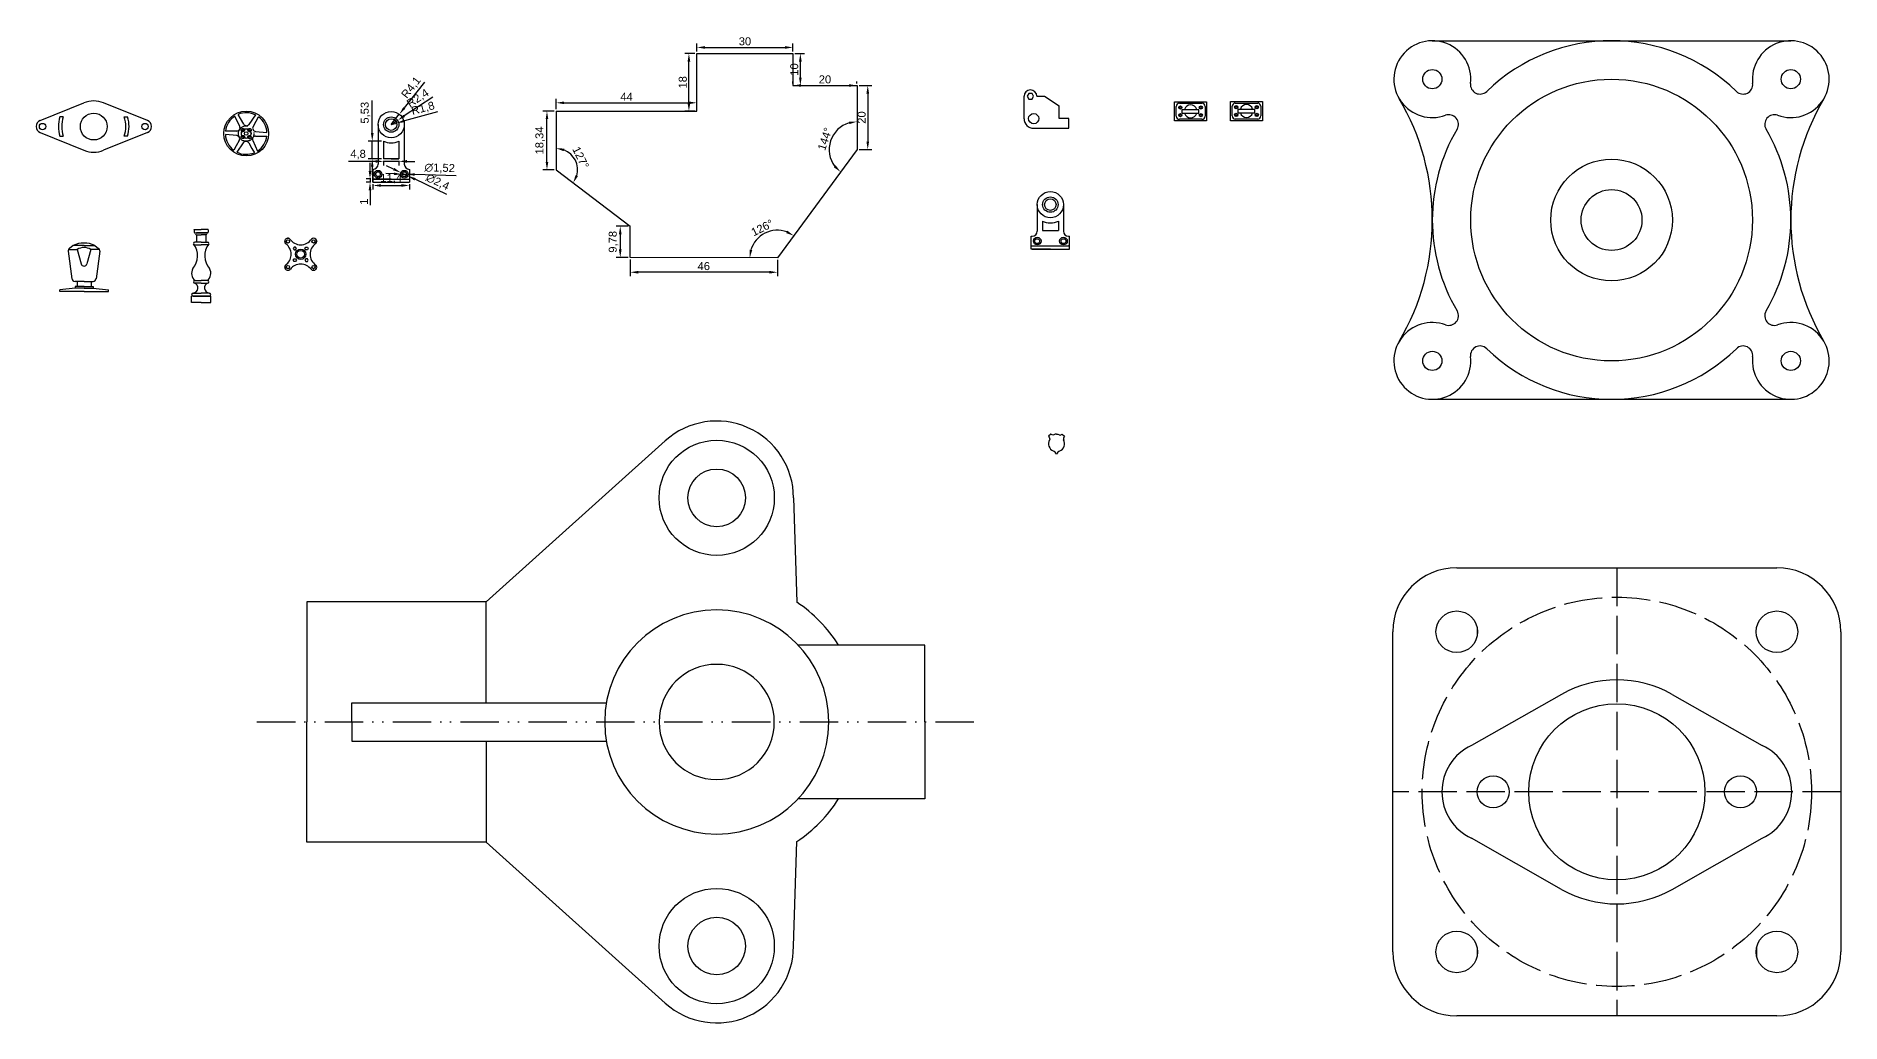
# Model space of a CAD drawing. Header units: millimetres. Extents: x 26815 to 55931, y 5808 to 11910.
# Drawn here: x 27399 to 27963, y 5944 to 6253 of the extents above; entities that cross this region are included whole.
import ezdxf

# ---------------------------------------------------------------- set-up
doc = ezdxf.new("R2010")
doc.units = ezdxf.units.MM
doc.linetypes.add('ACAD_ISO02W100', pattern=[15, 12, -3])
doc.linetypes.add('ACAD_ISO12W100', pattern=[21, 12, -3, 0, -3, 0, -3])
doc.styles.get("Standard").update_dxf_attribs({"font": 'arial.ttf'})
doc.dimstyles.new('ISO-25', dxfattribs={"dimtxt": 2.5, "dimasz": 2.5, "dimexe": 1.25, "dimexo": 0.625, "dimtad": 1, "dimtxsty": 'Standard', "dimcen": 2.5, "dimadec": 0, "dimazin": 0, "dimtfac": 1, "dimtmove": 0, "dimatfit": 3, "dimfxl": 1, "dimarcsym": 0})

# ---------------------------------------------------------------- blocks, each defined once
blk = doc.blocks.new('*D1')
at = {"color": 0, "lineweight": -2, "transparency": 16777216}
for p, q in [((27504.4, 6206.45), (27504.4, 6204.8)), ((27506.9, 6206.05), (27513.3, 6206.05)), ((27515.8, 6206.45), (27515.8, 6204.8))]:
    blk.add_line(p, q, dxfattribs=at)
at = {"color": 0, "transparency": 16777216}
for points in [[(27506.9, 6206.47), (27506.9, 6205.64), (27504.4, 6206.05)], [(27513.3, 6206.47), (27513.3, 6205.64), (27515.8, 6206.05)]]:
    blk.add_solid(points, dxfattribs=at)
at = {"layer": 'Defpoints', "color": 0, "transparency": 16777216}
for p in [(27504.4, 6207.08), (27515.8, 6207.08), (27515.8, 6206.05)]:
    blk.add_point(p, dxfattribs=at)
at = {"color": 0, "transparency": 16777216, "insert": (27510.1, 6208.18), "char_height": 2.5, "attachment_point": 5}
blk.add_mtext('11,4', dxfattribs=at)
blk = doc.blocks.new('*D2')
at = {"color": 0, "lineweight": -2, "transparency": 16777216}
for p, q in [((27520.5, 6238.29), (27514.19, 6230.27)), ((27510.1, 6225.08), (27512.64, 6228.3))]:
    blk.add_line(p, q, dxfattribs=at)
at = {"color": 0, "transparency": 16777216}
blk.add_solid([(27513.86, 6230.52), (27514.51, 6230.01), (27512.64, 6228.3)], dxfattribs=at)
at = {"layer": 'Defpoints', "color": 0, "transparency": 16777216}
for p in [(27510.1, 6225.08), (27512.64, 6228.3)]:
    blk.add_point(p, dxfattribs=at)
at = {"color": 0, "transparency": 16777216, "insert": (27516.44, 6236.58), "char_height": 2.5, "attachment_point": 5, "rotation": 51.8125}
blk.add_mtext('R4,1', dxfattribs=at)
blk = doc.blocks.new('*D3')
at = {"color": 0, "lineweight": -2, "transparency": 16777216}
for p, q in [((27523.1, 6233.68), (27514.19, 6227.78)), ((27510.1, 6225.08), (27512.11, 6226.4))]:
    blk.add_line(p, q, dxfattribs=at)
at = {"color": 0, "transparency": 16777216}
blk.add_solid([(27513.96, 6228.13), (27514.42, 6227.44), (27512.11, 6226.4)], dxfattribs=at)
at = {"layer": 'Defpoints', "color": 0, "transparency": 16777216}
for p in [(27510.1, 6225.08), (27512.11, 6226.4)]:
    blk.add_point(p, dxfattribs=at)
at = {"color": 0, "transparency": 16777216, "insert": (27518.51, 6233.2), "char_height": 2.5, "attachment_point": 5, "rotation": 33.5246}
blk.add_mtext('R2,4', dxfattribs=at)
blk = doc.blocks.new('*D4')
at = {"color": 0, "lineweight": -2, "transparency": 16777216}
for p, q in [((27510.1, 6225.08), (27511.84, 6225.55)), ((27524.57, 6229.04), (27514.25, 6226.21))]:
    blk.add_line(p, q, dxfattribs=at)
at = {"color": 0, "transparency": 16777216}
blk.add_solid([(27514.14, 6226.61), (27514.36, 6225.81), (27511.84, 6225.55)], dxfattribs=at)
at = {"layer": 'Defpoints', "color": 0, "transparency": 16777216}
for p in [(27510.1, 6225.08), (27511.84, 6225.55)]:
    blk.add_point(p, dxfattribs=at)
at = {"color": 0, "transparency": 16777216, "insert": (27520.06, 6230.01), "char_height": 2.5, "attachment_point": 5, "rotation": 15.3023}
blk.add_mtext('R1,8', dxfattribs=at)
blk = doc.blocks.new('*D5')
at = {"color": 0, "lineweight": -2, "transparency": 16777216}
for p, q in [((27510.94, 6209.68), (27508.45, 6209.76)), ((27513.44, 6209.6), (27514.96, 6209.55)), ((27530.39, 6209.06), (27517.46, 6209.47))]:
    blk.add_line(p, q, dxfattribs=at)
at = {"color": 0, "transparency": 16777216}
for points in [[(27510.96, 6210.1), (27510.93, 6209.27), (27513.44, 6209.6)], [(27517.47, 6209.89), (27517.45, 6209.06), (27514.96, 6209.55)]]:
    blk.add_solid(points, dxfattribs=at)
at = {"layer": 'Defpoints', "color": 0, "transparency": 16777216}
for p in [(27513.44, 6209.6), (27514.96, 6209.55)]:
    blk.add_point(p, dxfattribs=at)
at = {"color": 0, "transparency": 16777216, "insert": (27525.25, 6211.39), "char_height": 2.5, "attachment_point": 5, "rotation": 358.1522}
blk.add_mtext('∅1,52', dxfattribs=at)
blk = doc.blocks.new('*D6')
at = {"color": 0, "lineweight": -2, "transparency": 16777216}
for p, q in [((27510.86, 6211.17), (27508.6, 6212.24)), ((27513.12, 6210.09), (27515.29, 6209.06)), ((27527.48, 6203.25), (27517.54, 6207.99))]:
    blk.add_line(p, q, dxfattribs=at)
at = {"color": 0, "transparency": 16777216}
for points in [[(27511.04, 6211.55), (27510.68, 6210.79), (27513.12, 6210.09)], [(27517.72, 6208.36), (27517.36, 6207.61), (27515.29, 6209.06)]]:
    blk.add_solid(points, dxfattribs=at)
at = {"layer": 'Defpoints', "color": 0, "transparency": 16777216}
for p in [(27513.12, 6210.09), (27515.29, 6209.06)]:
    blk.add_point(p, dxfattribs=at)
at = {"color": 0, "transparency": 16777216, "insert": (27524.57, 6207.04), "char_height": 2.5, "attachment_point": 5, "rotation": 334.5288}
blk.add_mtext('∅2,4', dxfattribs=at)
blk = doc.blocks.new('*D8')
at = {"color": 0, "lineweight": -2, "transparency": 16777216}
for p, q in [((27503.78, 6208.08), (27502.24, 6208.08)), ((27503.49, 6210.58), (27503.49, 6213.08)), ((27503.49, 6208.08), (27503.49, 6207.08)), ((27503.78, 6207.08), (27502.24, 6207.08)), ((27503.49, 6204.58), (27503.49, 6199.91))]:
    blk.add_line(p, q, dxfattribs=at)
at = {"color": 0, "transparency": 16777216}
for points in [[(27503.07, 6210.58), (27503.9, 6210.58), (27503.49, 6208.08)], [(27503.07, 6204.58), (27503.9, 6204.58), (27503.49, 6207.08)]]:
    blk.add_solid(points, dxfattribs=at)
at = {"layer": 'Defpoints', "color": 0, "transparency": 16777216}
for p in [(27504.4, 6208.08), (27503.49, 6207.08), (27504.4, 6207.08)]:
    blk.add_point(p, dxfattribs=at)
at = {"color": 0, "transparency": 16777216, "insert": (27501.61, 6200.99), "char_height": 2.5, "attachment_point": 5, "rotation": 90}
blk.add_mtext('1', dxfattribs=at)
blk = doc.blocks.new('*D10')
at = {"color": 0, "lineweight": -2, "transparency": 16777216}
for p, q in [((27505.2, 6213.58), (27496.8, 6213.58)), ((27507.7, 6213.75), (27507.7, 6212.33)), ((27512.5, 6213.58), (27507.7, 6213.58)), ((27512.5, 6213.75), (27512.5, 6212.33)), ((27515, 6213.58), (27517.5, 6213.58))]:
    blk.add_line(p, q, dxfattribs=at)
at = {"color": 0, "transparency": 16777216}
for points in [[(27505.2, 6214), (27505.2, 6213.16), (27507.7, 6213.58)], [(27515, 6214), (27515, 6213.16), (27512.5, 6213.58)]]:
    blk.add_solid(points, dxfattribs=at)
at = {"layer": 'Defpoints', "color": 0, "transparency": 16777216}
for p in [(27507.7, 6214.38), (27507.7, 6213.58), (27512.5, 6214.38)]:
    blk.add_point(p, dxfattribs=at)
at = {"color": 0, "transparency": 16777216, "insert": (27499.75, 6215.71), "char_height": 2.5, "attachment_point": 5}
blk.add_mtext('4,8', dxfattribs=at)
blk = doc.blocks.new('*D11')
at = {"color": 0, "lineweight": -2, "transparency": 16777216}
for p, q in [((27504.18, 6222.41), (27504.18, 6232.65)), ((27507.08, 6219.91), (27502.93, 6219.91)), ((27504.18, 6214.38), (27504.18, 6219.91)), ((27507.08, 6214.38), (27502.93, 6214.38)), ((27504.18, 6211.88), (27504.18, 6209.38))]:
    blk.add_line(p, q, dxfattribs=at)
at = {"color": 0, "transparency": 16777216}
for points in [[(27503.77, 6222.41), (27504.6, 6222.41), (27504.18, 6219.91)], [(27503.77, 6211.88), (27504.6, 6211.88), (27504.18, 6214.38)]]:
    blk.add_solid(points, dxfattribs=at)
at = {"layer": 'Defpoints', "color": 0, "transparency": 16777216}
for p in [(27504.18, 6219.91), (27507.7, 6219.91), (27507.7, 6214.38)]:
    blk.add_point(p, dxfattribs=at)
at = {"color": 0, "transparency": 16777216, "insert": (27502.06, 6228.78), "char_height": 2.5, "attachment_point": 5, "rotation": 90}
blk.add_mtext('5,53', dxfattribs=at)
blk = doc.blocks.new('*D12')
at = {"color": 0, "lineweight": -2, "transparency": 16777216}
for p, q in [((27605.62, 6247.91), (27605.62, 6250.42)), ((27608.12, 6249.17), (27633.12, 6249.17)), ((27635.62, 6247.91), (27635.62, 6250.42))]:
    blk.add_line(p, q, dxfattribs=at)
at = {"color": 0, "transparency": 16777216}
for points in [[(27608.12, 6249.59), (27608.12, 6248.75), (27605.62, 6249.17)], [(27633.12, 6249.59), (27633.12, 6248.75), (27635.62, 6249.17)]]:
    blk.add_solid(points, dxfattribs=at)
at = {"layer": 'Defpoints', "color": 0, "transparency": 16777216}
for p in [(27605.62, 6247.28), (27635.62, 6249.17), (27635.62, 6247.28)]:
    blk.add_point(p, dxfattribs=at)
at = {"color": 0, "transparency": 16777216, "insert": (27620.62, 6251.07), "char_height": 2.5, "attachment_point": 5}
blk.add_mtext('30', dxfattribs=at)
blk = doc.blocks.new('*D13')
at = {"color": 0, "lineweight": -2, "transparency": 16777216}
for p, q in [((27605, 6247.28), (27601.86, 6247.28)), ((27603.11, 6231.78), (27603.11, 6244.78)), ((27605, 6229.28), (27601.86, 6229.28))]:
    blk.add_line(p, q, dxfattribs=at)
at = {"color": 0, "transparency": 16777216}
for points in [[(27602.7, 6244.78), (27603.53, 6244.78), (27603.11, 6247.28)], [(27602.7, 6231.78), (27603.53, 6231.78), (27603.11, 6229.28)]]:
    blk.add_solid(points, dxfattribs=at)
at = {"layer": 'Defpoints', "color": 0, "transparency": 16777216}
for p in [(27603.11, 6247.28), (27605.62, 6247.28), (27605.62, 6229.28)]:
    blk.add_point(p, dxfattribs=at)
at = {"color": 0, "transparency": 16777216, "insert": (27601.21, 6238.28), "char_height": 2.5, "attachment_point": 5, "rotation": 90}
blk.add_mtext('18', dxfattribs=at)
blk = doc.blocks.new('*D14')
at = {"color": 0, "lineweight": -2, "transparency": 16777216}
for p, q in [((27561.62, 6229.91), (27561.62, 6233.13)), ((27564.12, 6231.88), (27603.12, 6231.88)), ((27605.62, 6229.91), (27605.62, 6233.13))]:
    blk.add_line(p, q, dxfattribs=at)
at = {"color": 0, "transparency": 16777216}
for points in [[(27564.12, 6232.29), (27564.12, 6231.46), (27561.62, 6231.88)], [(27603.12, 6232.29), (27603.12, 6231.46), (27605.62, 6231.88)]]:
    blk.add_solid(points, dxfattribs=at)
at = {"layer": 'Defpoints', "color": 0, "transparency": 16777216}
for p in [(27605.62, 6231.88), (27561.62, 6229.28), (27605.62, 6229.28)]:
    blk.add_point(p, dxfattribs=at)
at = {"color": 0, "transparency": 16777216, "insert": (27583.62, 6233.75), "char_height": 2.5, "attachment_point": 5}
blk.add_mtext('44', dxfattribs=at)
blk = doc.blocks.new('*D15')
at = {"color": 0, "lineweight": -2, "transparency": 16777216}
for p, q in [((27561, 6229.28), (27557.51, 6229.28)), ((27558.76, 6213.44), (27558.76, 6226.78)), ((27561, 6210.94), (27557.51, 6210.94))]:
    blk.add_line(p, q, dxfattribs=at)
at = {"color": 0, "transparency": 16777216}
for points in [[(27558.35, 6226.78), (27559.18, 6226.78), (27558.76, 6229.28)], [(27558.35, 6213.44), (27559.18, 6213.44), (27558.76, 6210.94)]]:
    blk.add_solid(points, dxfattribs=at)
at = {"layer": 'Defpoints', "color": 0, "transparency": 16777216}
for p in [(27558.76, 6229.28), (27561.62, 6229.28), (27561.62, 6210.94)]:
    blk.add_point(p, dxfattribs=at)
at = {"color": 0, "transparency": 16777216, "insert": (27556.64, 6220.11), "char_height": 2.5, "attachment_point": 5, "rotation": 90}
blk.add_mtext('18,34', dxfattribs=at)
blk = doc.blocks.new('*D16')
at = {"color": 0, "lineweight": -2, "transparency": 16777216}
for p, q in [((27636.25, 6247.28), (27639.18, 6247.28)), ((27637.93, 6239.78), (27637.93, 6244.78)), ((27636.25, 6237.28), (27639.18, 6237.28))]:
    blk.add_line(p, q, dxfattribs=at)
at = {"color": 0, "transparency": 16777216}
for points in [[(27637.51, 6244.78), (27638.35, 6244.78), (27637.93, 6247.28)], [(27637.51, 6239.78), (27638.35, 6239.78), (27637.93, 6237.28)]]:
    blk.add_solid(points, dxfattribs=at)
at = {"layer": 'Defpoints', "color": 0, "transparency": 16777216}
for p in [(27635.62, 6247.28), (27637.93, 6247.28), (27635.62, 6237.28)]:
    blk.add_point(p, dxfattribs=at)
at = {"color": 0, "transparency": 16777216, "insert": (27636.03, 6242.28), "char_height": 2.5, "attachment_point": 5, "rotation": 90}
blk.add_mtext('10', dxfattribs=at)
blk = doc.blocks.new('*D17')
at = {"color": 0, "lineweight": -2, "transparency": 16777216}
for p, q in [((27656.25, 6237.28), (27660.23, 6237.28)), ((27658.98, 6234.78), (27658.98, 6219.78)), ((27656.25, 6217.28), (27660.23, 6217.28))]:
    blk.add_line(p, q, dxfattribs=at)
at = {"color": 0, "transparency": 16777216}
for points in [[(27658.56, 6234.78), (27659.39, 6234.78), (27658.98, 6237.28)], [(27658.56, 6219.78), (27659.39, 6219.78), (27658.98, 6217.28)]]:
    blk.add_solid(points, dxfattribs=at)
at = {"layer": 'Defpoints', "color": 0, "transparency": 16777216}
for p in [(27655.62, 6237.28), (27655.62, 6217.28), (27658.98, 6217.28)]:
    blk.add_point(p, dxfattribs=at)
at = {"color": 0, "transparency": 16777216, "insert": (27657.08, 6227.28), "char_height": 2.5, "attachment_point": 5, "rotation": 90}
blk.add_mtext('20', dxfattribs=at)
blk = doc.blocks.new('*D18')
at = {"color": 0, "lineweight": -2, "transparency": 16777216}
for p, q in [((27635.62, 6237.91), (27635.62, 6238.53)), ((27638.12, 6237.28), (27653.12, 6237.28)), ((27655.62, 6237.91), (27655.62, 6238.53))]:
    blk.add_line(p, q, dxfattribs=at)
at = {"color": 0, "transparency": 16777216}
for points in [[(27638.12, 6237.7), (27638.12, 6236.87), (27635.62, 6237.28)], [(27653.12, 6237.7), (27653.12, 6236.87), (27655.62, 6237.28)]]:
    blk.add_solid(points, dxfattribs=at)
at = {"layer": 'Defpoints', "color": 0, "transparency": 16777216}
for p in [(27635.62, 6237.28), (27655.62, 6237.28), (27655.62, 6237.28)]:
    blk.add_point(p, dxfattribs=at)
at = {"color": 0, "transparency": 16777216, "insert": (27645.62, 6239.18), "char_height": 2.5, "attachment_point": 5}
blk.add_mtext('20', dxfattribs=at)
blk = doc.blocks.new('*D19')
at = {"color": 0, "lineweight": -2, "transparency": 16777216}
for p, q in [((27584.12, 6193.34), (27580.41, 6193.34)), ((27581.66, 6190.84), (27581.66, 6186.06)), ((27584.12, 6183.56), (27580.41, 6183.56))]:
    blk.add_line(p, q, dxfattribs=at)
at = {"color": 0, "transparency": 16777216}
for points in [[(27581.25, 6190.84), (27582.08, 6190.84), (27581.66, 6193.34)], [(27581.25, 6186.06), (27582.08, 6186.06), (27581.66, 6183.56)]]:
    blk.add_solid(points, dxfattribs=at)
at = {"layer": 'Defpoints', "color": 0, "transparency": 16777216}
for p in [(27584.74, 6193.34), (27581.66, 6183.56), (27584.74, 6183.56)]:
    blk.add_point(p, dxfattribs=at)
at = {"color": 0, "transparency": 16777216, "insert": (27579.54, 6188.45), "char_height": 2.5, "attachment_point": 5, "rotation": 90}
blk.add_mtext('9,78', dxfattribs=at)
blk = doc.blocks.new('*D20')
at = {"color": 0, "lineweight": -2, "transparency": 16777216}
for p, q in [((27584.76, 6182.93), (27584.76, 6177.7)), ((27630.76, 6182.81), (27630.76, 6177.7)), ((27628.26, 6178.95), (27587.26, 6178.95))]:
    blk.add_line(p, q, dxfattribs=at)
at = {"color": 0, "transparency": 16777216}
for points in [[(27587.26, 6179.37), (27587.26, 6178.54), (27584.76, 6178.95)], [(27628.26, 6179.37), (27628.26, 6178.54), (27630.76, 6178.95)]]:
    blk.add_solid(points, dxfattribs=at)
at = {"layer": 'Defpoints', "color": 0, "transparency": 16777216}
for p in [(27584.76, 6183.56), (27630.76, 6183.44), (27584.76, 6178.95)]:
    blk.add_point(p, dxfattribs=at)
at = {"color": 0, "transparency": 16777216, "insert": (27607.76, 6180.86), "char_height": 2.5, "attachment_point": 5}
blk.add_mtext('46', dxfattribs=at)
blk = doc.blocks.new('*D21')
at = {"color": 0, "lineweight": -2, "transparency": 16777216}
blk.add_arc((27561.62, 6210.94), 6.71, 344.1958, 68.5164, dxfattribs=at)
at = {"color": 0, "transparency": 16777216}
for points in [[(27564, 6216.77), (27564.16, 6217.59), (27561.62, 6217.65)], [(27568.45, 6208.93), (27567.7, 6209.3), (27566.96, 6206.88)]]:
    blk.add_solid(points, dxfattribs=at)
at = {"layer": 'Defpoints', "color": 0, "transparency": 16777216}
for p in [(27561.62, 6229.28), (27561.62, 6210.94), (27561.62, 6210.94), (27568.3, 6211.54), (27584.74, 6193.34)]:
    blk.add_point(p, dxfattribs=at)
at = {"color": 0, "transparency": 16777216, "insert": (27569.32, 6214.75), "char_height": 2.5, "attachment_point": 5, "rotation": 296.3561}
blk.add_mtext('127°', dxfattribs=at)
blk = doc.blocks.new('*D22')
at = {"color": 0, "lineweight": -2, "transparency": 16777216}
blk.add_arc((27630.76, 6183.44), 8.64, 70.3384, 163.204, dxfattribs=at)
at = {"color": 0, "transparency": 16777216}
for points in [[(27633.86, 6191.94), (27633.47, 6191.2), (27635.87, 6190.4)], [(27622.9, 6185.87), (27622.08, 6185.99), (27622.12, 6183.46)]]:
    blk.add_solid(points, dxfattribs=at)
at = {"layer": 'Defpoints', "color": 0, "transparency": 16777216}
for p in [(27655.62, 6217.28), (27629.89, 6192.03), (27584.76, 6183.56), (27630.76, 6183.44), (27630.76, 6183.44)]:
    blk.add_point(p, dxfattribs=at)
at = {"color": 0, "transparency": 16777216, "insert": (27626.01, 6192.84), "char_height": 2.5, "attachment_point": 5, "rotation": 26.7712}
blk.add_mtext('126°', dxfattribs=at)
blk = doc.blocks.new('*D23')
at = {"color": 0, "lineweight": -2, "transparency": 16777216}
blk.add_arc((27655.62, 6217.28), 8.69, 106.5312, 217.1638, dxfattribs=at)
at = {"color": 0, "transparency": 16777216}
for points in [[(27653.09, 6226.03), (27653.21, 6225.21), (27655.62, 6225.98)], [(27648.99, 6212.33), (27648.4, 6211.73), (27650.48, 6210.28)]]:
    blk.add_solid(points, dxfattribs=at)
at = {"layer": 'Defpoints', "color": 0, "transparency": 16777216}
for p in [(27655.62, 6237.28), (27649.17, 6223.11), (27655.62, 6217.28), (27655.62, 6217.28), (27630.76, 6183.44)]:
    blk.add_point(p, dxfattribs=at)
at = {"color": 0, "transparency": 16777216, "insert": (27645.57, 6220.58), "char_height": 2.5, "attachment_point": 5, "rotation": 71.8475}
blk.add_mtext('144°', dxfattribs=at)
blk = doc.blocks.new('Mat')
for p, q in [((0, 6), (10, 6)), ((0, 0), (0, 6)), ((10, 6), (10, 0)), ((10, 0), (0, 0)), ((0.5, 1.5), (0.5, 4.5)), ((1.5, 5.5), (8.5, 5.5)), ((8.5, 0.5), (1.5, 0.5)), ((2.4, 3.6), (7.6, 3.6)), ((2.4, 2.4), (2.4, 3.6)), ((2.4, 2.4), (7.6, 2.4)), ((7.6, 2.4), (7.6, 3.6)), ((9.5, 4.5), (9.5, 1.5))]:
    blk.add_line(p, q)
for centre, radius in [((1.8, 4.2), 0.5), ((1.8, 1.8), 0.5), ((1.8, 4.2), 0.3), ((1.8, 1.8), 0.3), ((8.2, 4.2), 0.5), ((8.2, 1.8), 0.5), ((8.2, 4.2), 0.3), ((8.2, 1.8), 0.3)]:
    blk.add_circle(centre, radius)
for centre, radius, start, end in [((1.5, 4.5), 1, 90, 180), ((1.5, 1.5), 1, 180, 270), ((5, 3), 2, 17.4576, 162.5424), ((5, 3), 2, 197.4576, 342.5424), ((8.5, 4.5), 1, 0, 90), ((8.5, 1.5), 1, 270, 0)]:
    blk.add_arc(centre, radius, start, end)
blk = doc.blocks.new('*U25')
for p, q in [((-1.99, 0.19), (-2.76, 1.51)), ((-0.98, -1.54), (-1.99, 0.19)), ((0.7, -1.61), (2.76, 1.32))]:
    blk.add_line(p, q)
for centre, radius, start, end in [((-0.2, -4.47), 6.5, 62.9058, 113.1299), ((-0.12, -1.03), 1, 210.2125, 324.9083)]:
    blk.add_arc(centre, radius, start, end)
blk = doc.blocks.new('*U26')
at = {"color": 0, "linetype": 'ByBlock', "lineweight": -2, "transparency": 16777216}
for p, rotation in [((27600.36, 6115.17), 59.99999999999999), ((27608.09, 6114.82), 299.9999999999999), ((27600.15, 6110.7), 120), ((27607.89, 6110.35), 240), ((27603.92, 6108.29), 180)]:
    blk.add_blockref('*U25', p, dxfattribs=dict(at, rotation=rotation))
blk.add_blockref('*U25', (27604.33, 6117.23), dxfattribs=at)

msp = doc.modelspace()

# ---------------------------------------------------------------- linework, layer by layer
for p, q in [((27605.623, 6229.283), (27605.623, 6247.283)), ((27605.623, 6247.283), (27635.623, 6247.283)), ((27635.623, 6247.283), (27635.623, 6237.283)), ((27835.356, 6251.261), (27947.356, 6251.261)), ((27635.623, 6237.283), (27655.623, 6237.283)), ((27655.623, 6237.283), (27655.623, 6217.283)), ((27707.813, 6226.916), (27707.813, 6233.911)), ((27709.307, 6234.792), (27708.813, 6233.911)), ((27708.813, 6233.911), (27709.306, 6233.041)), ((27709.306, 6233.041), (27710.306, 6233.043)), ((27710.307, 6234.773), (27709.307, 6234.792)), ((27710.306, 6233.043), (27710.813, 6233.911)), ((27710.813, 6233.911), (27710.307, 6234.773)), ((27711.813, 6233.911), (27714.213, 6233.911)), ((27711.813, 6233.911), (27712.102, 6233.911)), ((27714.213, 6233.911), (27718.813, 6230.934)), ((27718.813, 6226.934), (27718.813, 6230.934)), ((27506.005, 6225.078), (27506.005, 6212.678)), ((27506.005, 6225.078), (27506.005, 6212.678)), ((27506.005, 6225.078), (27506.005, 6212.678)), ((27514.205, 6225.078), (27514.205, 6212.678)), ((27514.205, 6225.078), (27514.205, 6212.678)), ((27514.205, 6225.078), (27514.205, 6212.678)), ((27514.205, 6225.078), (27514.205, 6212.678)), ((27561.623, 6229.283), (27605.623, 6229.283)), ((27561.623, 6229.283), (27561.623, 6210.943)), ((27721.813, 6226.934), (27718.813, 6226.934)), ((27721.813, 6223.934), (27721.813, 6226.934)), ((27507.705, 6219.908), (27507.705, 6214.378)), ((27512.505, 6219.908), (27512.505, 6214.378)), ((27710.818, 6223.916), (27721.813, 6223.934)), ((27512.505, 6214.378), (27507.705, 6214.378)), ((27510.105, 6214.378), (27512.505, 6214.378)), ((27655.623, 6217.283), (27630.756, 6183.436)), ((27504.405, 6211.078), (27504.405, 6207.078)), ((27504.405, 6207.078), (27504.405, 6211.078)), ((27510.105, 6208.078), (27504.405, 6208.078)), ((27504.405, 6208.078), (27515.805, 6208.078)), ((27510.105, 6208.078), (27510.105, 6208.078)), ((27515.805, 6211.078), (27515.805, 6207.078)), ((27561.623, 6210.943), (27584.743, 6193.338)), ((27504.405, 6207.078), (27515.805, 6207.078)), ((27711.925, 6200.075), (27711.925, 6191.775)), ((27720.125, 6200.075), (27720.125, 6191.775)), ((27584.756, 6183.558), (27584.743, 6193.338)), ((27711.925, 6191.775), (27711.925, 6191.775)), ((27713.525, 6194.952), (27713.525, 6191.975)), ((27713.525, 6191.975), (27718.525, 6191.975)), ((27718.525, 6194.952), (27718.525, 6191.975)), ((27720.125, 6191.775), (27720.125, 6191.775)), ((27710.025, 6186.175), (27710.025, 6190.175)), ((27710.025, 6190.175), (27710.325, 6190.175)), ((27710.025, 6186.175), (27710.025, 6187.175)), ((27710.025, 6187.175), (27710.325, 6187.175)), ((27716.025, 6186.175), (27710.025, 6186.175)), ((27710.325, 6190.175), (27710.325, 6190.175)), ((27710.325, 6187.175), (27721.725, 6187.175)), ((27710.325, 6186.175), (27721.725, 6186.175)), ((27716.025, 6186.175), (27722.025, 6186.175)), ((27721.725, 6190.175), (27721.725, 6190.175)), ((27721.725, 6190.175), (27722.025, 6190.175)), ((27722.025, 6187.175), (27721.725, 6187.175)), ((27722.025, 6186.175), (27722.025, 6190.175)), ((27722.025, 6186.175), (27722.025, 6188.675)), ((27722.025, 6186.175), (27722.025, 6187.175)), ((27630.756, 6183.436), (27584.756, 6183.558)), ((27835.356, 6139.261), (27947.356, 6139.261)), ((27843.001, 6086.65), (27943.001, 6086.65)), ((27849.354, 6068.024), (27849.354, 6065.276)), ((27823.001, 5966.65), (27823.001, 6066.65)), ((27849.501, 6066.65), (27849.354, 6066.65)), ((27963.001, 6066.65), (27963.001, 5966.65)), ((27875.751, 6047.104), (27847.567, 6031.14)), ((27910.251, 6047.104), (27938.435, 6031.14)), ((27875.751, 5986.197), (27847.567, 6002.161)), ((27910.251, 5986.197), (27938.435, 6002.161)), ((27849.354, 5968.024), (27849.354, 5965.276)), ((27849.501, 5966.65), (27849.354, 5966.65)), ((27936.648, 5966.65), (27936.501, 5966.65)), ((27936.648, 5968.024), (27936.648, 5965.276)), ((27943.001, 5946.65), (27843.001, 5946.65))]:
    msp.add_line(p, q)
at = {"linetype": 'Continuous'}
for p, q in [((27400.434, 6226.316), (27414.107, 6231.846)), ((27433.948, 6226.316), (27420.275, 6231.846)), ((27407.652, 6227.462), (27406.608, 6227.462)), ((27426.73, 6227.462), (27427.774, 6227.462)), ((27400.418, 6222.6), (27414.114, 6217.07)), ((27406.609, 6221.458), (27407.654, 6221.455)), ((27433.964, 6222.6), (27420.268, 6217.07)), ((27427.773, 6221.458), (27426.728, 6221.455)), ((27539.796, 6075.979), (27595.742, 6126.32)), ((27635.796, 6108.479), (27636.842, 6075.865)), ((27511.796, 6075.979), (27483.796, 6075.979)), ((27483.796, 6075.979), (27483.796, 6038.479)), ((27539.796, 6075.979), (27511.796, 6075.979)), ((27539.796, 6044.479), (27539.796, 6075.979)), ((27676.796, 6062.479), (27637.271, 6062.479)), ((27676.796, 6038.479), (27676.796, 6062.479)), ((27497.796, 6038.479), (27497.796, 6044.479)), ((27497.796, 6044.479), (27577.314, 6044.479)), ((27483.796, 6000.979), (27483.796, 6038.479)), ((27497.796, 6038.479), (27497.796, 6032.479)), ((27676.796, 6038.479), (27676.796, 6014.479)), ((27497.796, 6032.479), (27577.314, 6032.479)), ((27539.796, 6032.479), (27539.796, 6000.979)), ((27676.796, 6014.479), (27637.271, 6014.479)), ((27511.796, 6000.979), (27483.796, 6000.979)), ((27539.796, 6000.979), (27511.796, 6000.979)), ((27539.796, 6000.979), (27595.742, 5950.638)), ((27635.796, 5968.479), (27636.842, 6001.093))]:
    msp.add_line(p, q, dxfattribs=at)
at = {"color": 7, "linetype": 'Continuous', "true_color": 0xffffff}
for p, q in [((27448.541, 6192.254), (27450.74, 6192.254)), ((27448.541, 6192.22), (27448.541, 6192.254)), ((27448.541, 6192.22), (27448.541, 6191.52)), ((27448.841, 6191.22), (27450.74, 6191.22)), ((27450.74, 6191.22), (27449.24, 6191.22)), ((27452.94, 6192.254), (27450.74, 6192.254)), ((27452.64, 6191.22), (27450.74, 6191.22)), ((27450.74, 6191.22), (27452.24, 6191.22)), ((27452.94, 6192.22), (27452.94, 6192.254)), ((27452.94, 6192.22), (27452.94, 6191.52)), ((27409.221, 6185.488), (27410.355, 6176.921)), ((27409.311, 6186.052), (27412.007, 6186.052)), ((27410.783, 6187.342), (27409.593, 6186.405)), ((27414.146, 6187.342), (27410.783, 6187.342)), ((27412.007, 6186.052), (27412.001, 6186.052)), ((27412.007, 6186.052), (27412.001, 6186.052)), ((27412.007, 6186.052), (27412.001, 6186.052)), ((27412.001, 6186.052), (27413.24, 6181.572)), ((27414.146, 6187.342), (27417.51, 6187.342)), ((27416.291, 6186.052), (27415.053, 6181.572)), ((27416.286, 6186.052), (27416.291, 6186.052)), ((27416.286, 6186.052), (27416.291, 6186.052)), ((27416.286, 6186.052), (27416.291, 6186.052)), ((27418.982, 6186.052), (27416.286, 6186.052)), ((27417.51, 6187.342), (27418.699, 6186.405)), ((27419.072, 6185.488), (27417.938, 6176.921)), ((27450.74, 6188.32), (27448.74, 6188.32)), ((27448.74, 6187.52), (27450.74, 6187.52)), ((27449.24, 6190.62), (27450.74, 6190.62)), ((27449.24, 6190.62), (27449.24, 6188.32)), ((27452.24, 6190.62), (27450.74, 6190.62)), ((27450.74, 6188.32), (27452.74, 6188.32)), ((27452.74, 6187.52), (27450.74, 6187.52)), ((27452.24, 6190.62), (27452.24, 6188.32)), ((27476.83, 6188.518), (27476.83, 6188.631)), ((27477.68, 6189.563), (27477.978, 6189.563)), ((27479.742, 6186.835), (27479.492, 6186.402)), ((27479.492, 6186.402), (27479.742, 6185.969)), ((27480.242, 6186.835), (27479.742, 6186.835)), ((27479.742, 6185.969), (27480.242, 6185.969)), ((27480.492, 6186.402), (27480.242, 6186.835)), ((27480.242, 6185.969), (27480.492, 6186.402)), ((27483.169, 6186.402), (27483.419, 6186.835)), ((27483.419, 6185.969), (27483.169, 6186.402)), ((27483.419, 6186.835), (27483.919, 6186.835)), ((27483.919, 6185.969), (27483.419, 6185.969)), ((27483.919, 6186.835), (27484.169, 6186.402)), ((27484.169, 6186.402), (27483.919, 6185.969)), ((27486.83, 6188.631), (27486.83, 6188.518)), ((27476.83, 6180.495), (27476.83, 6180.609)), ((27479.492, 6182.725), (27479.742, 6183.158)), ((27479.742, 6182.292), (27479.492, 6182.725)), ((27479.742, 6183.158), (27480.242, 6183.158)), ((27480.242, 6182.292), (27479.742, 6182.292)), ((27480.242, 6183.158), (27480.492, 6182.725)), ((27480.492, 6182.725), (27480.242, 6182.292)), ((27483.419, 6183.158), (27483.169, 6182.725)), ((27483.169, 6182.725), (27483.419, 6182.292)), ((27483.919, 6183.158), (27483.419, 6183.158)), ((27483.419, 6182.292), (27483.919, 6182.292)), ((27484.169, 6182.725), (27483.919, 6183.158)), ((27483.919, 6182.292), (27484.169, 6182.725)), ((27486.83, 6180.609), (27486.83, 6180.495)), ((27414.146, 6176.052), (27411.346, 6176.052)), ((27411.346, 6176.052), (27411.346, 6176.052)), ((27414.146, 6174.452), (27411.346, 6174.452)), ((27411.346, 6174.452), (27411.346, 6173.952)), ((27411.946, 6176.052), (27411.946, 6174.452)), ((27414.146, 6176.052), (27416.946, 6176.052)), ((27414.146, 6174.452), (27416.946, 6174.452)), ((27416.346, 6176.052), (27416.346, 6174.452)), ((27416.946, 6176.052), (27416.946, 6176.052)), ((27416.946, 6174.452), (27416.946, 6173.952)), ((27448.74, 6176.354), (27450.74, 6176.354)), ((27450.74, 6175.554), (27448.74, 6175.554)), ((27452.74, 6176.354), (27450.74, 6176.354)), ((27450.74, 6175.554), (27452.74, 6175.554)), ((27485.981, 6179.563), (27485.683, 6179.563)), ((27411.346, 6173.952), (27406.546, 6173.452)), ((27406.546, 6172.952), (27406.546, 6173.452)), ((27414.146, 6172.952), (27406.546, 6172.952)), ((27414.146, 6173.952), (27411.346, 6173.952)), ((27414.146, 6173.952), (27416.946, 6173.952)), ((27414.146, 6172.952), (27421.746, 6172.952)), ((27416.946, 6173.952), (27421.746, 6173.452)), ((27421.746, 6172.952), (27421.746, 6173.452)), ((27447.74, 6169.454), (27447.74, 6171.454)), ((27447.74, 6169.454), (27447.74, 6171.454)), ((27448.24, 6171.454), (27447.74, 6171.454)), ((27450.74, 6169.454), (27447.74, 6169.454)), ((27448.24, 6172.454), (27450.74, 6172.454)), ((27448.24, 6171.454), (27450.74, 6171.454)), ((27450.74, 6171.454), (27448.24, 6171.454)), ((27453.24, 6172.454), (27450.74, 6172.454)), ((27453.24, 6171.454), (27450.74, 6171.454)), ((27450.74, 6171.454), (27453.24, 6171.454)), ((27450.74, 6169.454), (27453.74, 6169.454)), ((27453.24, 6171.454), (27453.74, 6171.454)), ((27453.74, 6169.454), (27453.74, 6171.454)), ((27453.74, 6169.454), (27453.74, 6171.454))]:
    msp.add_line(p, q, dxfattribs=at)
at = {"linetype": 'ACAD_ISO02W100'}
for p, q in [((27893.001, 6086.65), (27893.001, 5946.65)), ((27963.001, 6016.65), (27823.001, 6016.65))]:
    msp.add_line(p, q, dxfattribs=at)
at = {"linetype": 'ACAD_ISO12W100'}
msp.add_line((27468.164, 6038.479), (27692.34, 6038.479), dxfattribs=at)
at = {"linetype": 'Continuous'}
for points in [[(27717.956, 6128.42, 0.1572604), (27717.08, 6128.137, -0.331888), (27716.203, 6128.42), (27715.496, 6127.713, -0.3445797), (27715.714, 6126.525)], [(27717.956, 6128.42, -0.1572604), (27718.832, 6128.137, 0.331888), (27719.709, 6128.42), (27720.416, 6127.713, 0.3445797), (27720.199, 6126.525)]]:
    msp.add_lwpolyline(points, format="xyb", dxfattribs=at)
for centre, radius in [((27835.356, 6239.261), 3), ((27947.356, 6239.261), 3), ((27891.356, 6195.261), 44), ((27464.805, 6222.279), 7), ((27510.105, 6225.078), 4.1), ((27510.105, 6225.078), 2.4), ((27510.105, 6225.078), 1.8), ((27710.819, 6226.934), 1.6), ((27464.805, 6222.279), 1.5), ((27464.805, 6222.279), 0.56), ((27891.356, 6195.261), 19), ((27506.005, 6209.578), 1.2), ((27506.005, 6209.578), 0.76), ((27514.202, 6209.578), 1.2), ((27514.202, 6209.578), 0.76), ((27716.025, 6200.075), 4.1), ((27716.025, 6200.075), 2.4), ((27891.356, 6195.261), 9.5), ((27716.025, 6200.075), 1.8), ((27711.925, 6188.675), 1.2), ((27711.925, 6188.675), 0.76), ((27720.125, 6188.675), 1.2), ((27720.125, 6188.675), 0.76), ((27835.356, 6151.261), 3), ((27947.356, 6151.261), 3), ((27843.001, 6066.65), 6.5), ((27943.001, 6066.65), 6.5), ((27893.001, 6016.65), 27.5), ((27854.354, 6016.65), 5), ((27931.648, 6016.65), 5), ((27843.001, 5966.65), 6.5), ((27943.001, 5966.65), 6.5)]:
    msp.add_circle(centre, radius)
for centre, radius in [((27401.191, 6224.462), 1), ((27417.191, 6224.462), 4.2), ((27417.191, 6224.462), 4.2), ((27433.191, 6224.462), 1), ((27611.796, 6108.479), 18), ((27611.796, 6108.479), 9), ((27611.796, 5968.479), 18), ((27611.796, 5968.479), 9)]:
    msp.add_circle(centre, radius, dxfattribs=at)
at = {"linetype": 'ACAD_ISO12W100'}
msp.add_circle((27464.805, 6222.279), 2.435, dxfattribs=at)
at = {"linetype": 'ACAD_ISO02W100'}
for centre, radius in [((27463.747, 6221.215), 0.5), ((27463.748, 6223.343), 0.5), ((27464.805, 6222.279), 1.5), ((27465.817, 6221.172), 0.5), ((27465.862, 6223.343), 0.5), ((27893.001, 6016.65), 60.8)]:
    msp.add_circle(centre, radius, dxfattribs=at)
at = {"color": 7, "linetype": 'Continuous', "true_color": 0xffffff}
for centre, radius in [((27477.829, 6188.574), 0.5), ((27481.83, 6184.563), 1.6), ((27481.83, 6184.563), 1.2), ((27485.832, 6188.574), 0.5), ((27477.829, 6180.552), 0.5), ((27485.832, 6180.552), 0.5)]:
    msp.add_circle(centre, radius, dxfattribs=at)
for centre, radius, start, end in [((27835.356, 6239.261), 12, 353.63408, 290.05147), ((27891.356, 6195.261), 56, 45.8545, 134.1455), ((27947.356, 6239.261), 12, 249.94853, 186.36592), ((27850.264, 6237.598), 3, 173.63408, 314.1455), ((27932.449, 6237.598), 3, 225.8545, 6.36592), ((27709.813, 6233.911), 2, 0, 180), ((27760.69, 6195.261), 74.667, 329.48976, 30.51024), ((28022.023, 6195.261), 74.667, 149.48976, 210.51024), ((27710.813, 6226.916), 3, 180, 270.09496), ((27840.499, 6225.171), 3, 329.54005, 110.05147), ((27942.213, 6225.171), 3, 69.94853, 210.45995), ((27510.105, 6225.078), 5.7, 245.09894, 294.90106), ((27891.356, 6195.261), 56, 149.54005, 210.45995), ((27891.356, 6195.261), 56, 329.54005, 30.45995), ((27504.405, 6212.678), 1.6, 270, 0), ((27506.005, 6209.578), 0.76, 360, 270), ((27515.805, 6212.678), 1.6, 180, 270), ((27710.325, 6191.775), 1.6, 270, 0), ((27716.025, 6200.075), 5.7, 243.98563, 296.01437), ((27721.725, 6191.775), 1.6, 180, 270), ((27835.356, 6151.261), 12, 69.94853, 6.36592), ((27840.499, 6165.352), 3, 249.94853, 30.45995), ((27947.356, 6151.261), 12, 173.63408, 110.05147), ((27942.213, 6165.352), 3, 149.54005, 290.05147), ((27850.264, 6152.925), 3, 45.8545, 186.36592), ((27891.356, 6195.261), 56, 225.8545, 314.1455), ((27932.449, 6152.925), 3, 353.63408, 134.1455), ((27843.001, 6066.65), 20, 90, 180), ((27943.001, 6066.65), 20, 0, 90), ((27893.001, 6016.65), 35, 60.47069, 119.52931), ((27854.354, 6016.65), 16, 115.09851, 244.90149), ((27931.648, 6016.65), 16, 295.09851, 64.90149), ((27893.001, 6016.65), 35, 240.47069, 299.52931), ((27843.001, 5966.65), 20, 180, 270), ((27943.001, 5966.65), 20, 270, 0)]:
    msp.add_arc(centre, radius, start, end)
at = {"linetype": 'Continuous'}
for centre, radius, start, end in [((27417.191, 6224.464), 8, 67.32525, 112.67475), ((27401.167, 6224.455), 2, 111.50064, 248.01279), ((27417.191, 6224.462), 11, 164.17338, 195.84832), ((27417.191, 6224.462), 10, 162.5424, 197.49548), ((27417.191, 6224.462), 10, 342.50452, 17.4576), ((27417.191, 6224.462), 11, 344.15168, 15.82662), ((27433.215, 6224.455), 2, 291.98721, 68.49936), ((27417.191, 6224.455), 8, 247.38014, 292.61986), ((27611.796, 6108.479), 24, 0, 131.98082), ((27717.956, 6125.42), 2.5, 152.96476, 245.85217), ((27717.956, 6125.42), 2.5, 294.14783, 27.03524), ((27716.14, 6121.368), 1.94, 20.56517, 68.56769), ((27719.772, 6121.368), 1.94, 111.43231, 159.43483), ((27611.796, 6038.479), 35, 0, 180), ((27611.796, 6038.479), 45, 32.23095, 56.18035), ((27611.796, 6038.479), 18, 0, 180), ((27611.796, 6038.479), 35, 180, 0), ((27611.796, 6038.479), 18, 180, 0), ((27611.796, 6038.479), 45, 303.81965, 327.76905), ((27611.796, 5968.479), 24, 228.01918, 0)]:
    msp.add_arc(centre, radius, start, end, dxfattribs=at)
at = {"color": 7, "linetype": 'Continuous', "true_color": 0xffffff}
for centre, radius, start, end in [((27448.841, 6191.52), 0.3, 180, 270), ((27449.24, 6190.92), 0.3, 90, 270), ((27452.24, 6190.92), 0.3, 270, 90), ((27452.64, 6191.52), 0.3, 270, 0), ((27410.212, 6185.619), 1, 128.24281, 187.54008), ((27414.146, 6180.084), 8, 90, 114.86001), ((27414.146, 6182.673), 4, 90, 122.4144), ((27414.146, 6180.084), 8, 65.13999, 90), ((27414.146, 6182.673), 4, 57.5856, 90), ((27418.08, 6185.619), 1, 352.45992, 51.75719), ((27443.62, 6184.093), 6, 318.16217, 37.45865), ((27448.74, 6187.92), 0.4, 90, 270), ((27457.861, 6184.093), 6, 142.54135, 221.83783), ((27452.74, 6187.92), 0.4, 270, 90), ((27477.829, 6188.574), 1, 49.44144, 234.8654), ((27474.87, 6184.544), 4, 309.74271, 54.00753), ((27481.83, 6191.518), 4, 213.08667, 326.91333), ((27488.76, 6184.563), 4, 122.83763, 237.16237), ((27485.832, 6188.574), 1, 319.43477, 130.55856), ((27414.146, 6181.823), 0.941, 195.4511, 270), ((27414.146, 6181.823), 0.941, 270, 344.5489), ((27450.74, 6178.685), 3, 152.06875, 230.98914), ((27450.74, 6178.685), 3, 309.01086, 27.93125), ((27477.829, 6180.552), 1, 113.64286, 324.91502), ((27481.83, 6177.481), 4.046, 36.81038, 143.09181), ((27485.832, 6180.552), 1, 214.67798, 40.56523), ((27411.346, 6177.052), 1, 180, 270), ((27416.946, 6177.052), 1, 270, 0), ((27448.125, 6174.051), 1.6, 272.64631, 73.33479), ((27448.74, 6175.954), 0.4, 90, 270), ((27453.356, 6174.051), 1.6, 106.66521, 267.35369), ((27452.74, 6175.954), 0.4, 270, 90), ((27448.24, 6171.954), 0.5, 90, 270), ((27453.24, 6171.954), 0.5, 270, 90)]:
    msp.add_arc(centre, radius, start, end, dxfattribs=at)

# ---------------------------------------------------------------- block references
for name, p in [('Mat', (27754.845, 6226.217)), ('Mat', (27772.308, 6226.298)), ('*U26', (-139.32, 109.52))]:
    msp.add_blockref(name, p)

# ---------------------------------------------------------------- dimensions: what is measured, and where the dimension line sits
for base, p1, p2, picture, middle in [((27603.112, 6247.283), (27605.623, 6229.283), (27605.623, 6247.283), '*D13', (27601.211, 6238.283)), ((27637.929, 6247.283), (27635.623, 6237.283), (27635.623, 6247.283), '*D16', (27636.028, 6242.283)), ((27658.978, 6217.283), (27655.623, 6237.283), (27655.623, 6217.283), '*D17', (27657.077, 6227.283)), ((27504.183, 6219.908), (27507.705, 6214.378), (27507.705, 6219.908), '*D11', (27502.055, 6228.78)), ((27558.764, 6229.283), (27561.623, 6210.943), (27561.623, 6229.283), '*D15', (27556.636, 6220.113)), ((27503.488, 6207.078), (27504.405, 6208.078), (27504.405, 6207.078), '*D8', (27501.608, 6200.993)), ((27581.663, 6183.558), (27584.743, 6193.338), (27584.743, 6183.558), '*D19', (27579.536, 6188.448))]:
    dim = msp.add_linear_dim(base=base, p1=p1, p2=p2, angle=90, dimstyle='ISO-25')
    dim.commit()
    dim.dimension.update_dxf_attribs({"geometry": picture, "text_midpoint": middle})
for base, p1, p2, picture, middle in [((27635.623, 6249.171), (27605.623, 6247.283), (27635.623, 6247.283), '*D12', (27620.623, 6251.073)), ((27655.623, 6237.283), (27635.623, 6237.283), (27655.623, 6237.283), '*D18', (27645.623, 6239.184)), ((27605.623, 6231.875), (27561.623, 6229.283), (27605.623, 6229.283), '*D14', (27583.623, 6233.75)), ((27507.705, 6213.581), (27512.505, 6214.378), (27507.705, 6214.378), '*D10', (27499.751, 6215.708)), ((27584.756, 6178.954), (27630.756, 6183.436), (27584.756, 6183.558), '*D20', (27607.756, 6180.856))]:
    dim = msp.add_linear_dim(base=base, p1=p1, p2=p2, dimstyle='ISO-25')
    dim.commit()
    dim.dimension.update_dxf_attribs({"geometry": picture, "text_midpoint": middle})
for mpoint, picture, middle in [((27512.64, 6228.301), '*D2', (27516.442, 6236.576)), ((27512.105, 6226.404), '*D3', (27518.51, 6233.198)), ((27511.841, 6225.553), '*D4', (27520.618, 6227.955))]:
    dim = msp.add_radius_dim(center=(27510.105, 6225.078), mpoint=mpoint, dimstyle='ISO-25')
    dim.commit()
    dim.dimension.update_dxf_attribs({"geometry": picture, "text_midpoint": middle})
for base, line1, line2, picture, middle in [((27649.172, 6223.112), ((27655.623, 6217.283), (27630.756, 6183.436)), ((27655.623, 6237.283), (27655.623, 6217.283)), '*D23', (27645.575, 6220.577)), ((27568.303, 6211.544), ((27561.623, 6210.943), (27584.743, 6193.338)), ((27561.623, 6229.283), (27561.623, 6210.943)), '*D21', (27569.317, 6214.755)), ((27629.891, 6192.029), ((27655.623, 6217.283), (27630.756, 6183.436)), ((27630.756, 6183.436), (27584.756, 6183.558)), '*D22', (27626.009, 6192.844))]:
    dim = msp.add_angular_dim_2l(base=base, line1=line1, line2=line2, dimstyle='ISO-25')
    dim.commit()
    dim.dimension.update_dxf_attribs({"geometry": picture, "text_midpoint": middle})
dim = msp.add_linear_dim(base=(27515.805, 6206.054), p1=(27504.405, 6207.078), p2=(27515.805, 6207.078), dimstyle='ISO-25')
dim.commit()
dim.dimension.update_dxf_attribs({"geometry": '*D1', "text_midpoint": (27510.105, 6206.054), "dimtype": 160})
for p1, p2, picture, middle in [((27513.443, 6209.603), (27514.962, 6209.553), '*D5', (27525.176, 6209.224)), ((27513.119, 6210.094), (27515.286, 6209.062), '*D6', (27523.642, 6205.081))]:
    dim = msp.add_diameter_dim_2p(p1=p1, p2=p2, dimstyle='ISO-25')
    dim.commit()
    dim.dimension.update_dxf_attribs({"geometry": picture, "text_midpoint": middle})

doc.saveas('drawing.dxf')
